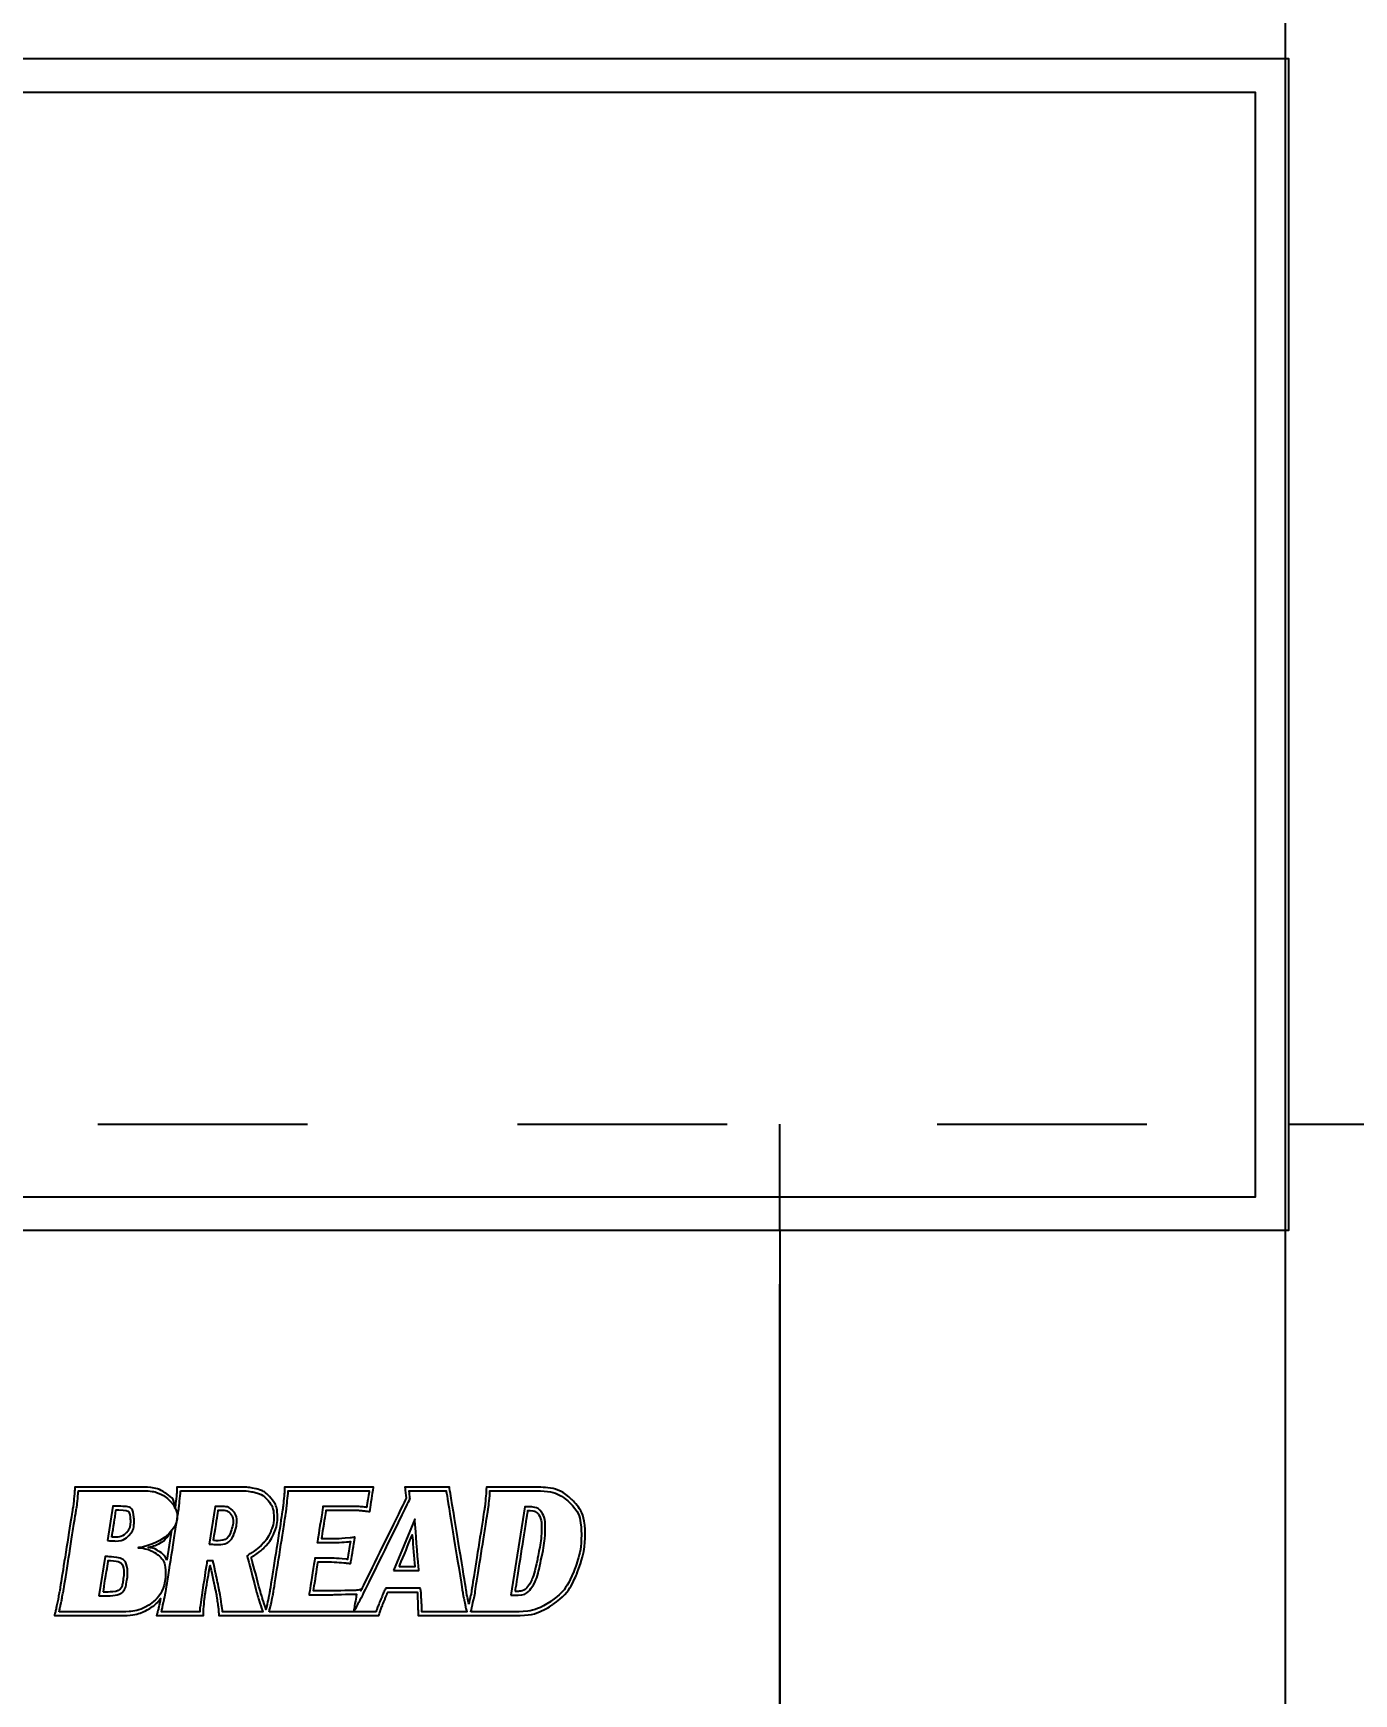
# Model space of a CAD drawing. Header units: metres. Extents: x 5805.4 to 5902.4, y 1788.4 to 1816.4.
# Drawn here: x 5849.86 to 5850.489, y 1790.934 to 1791.725 of the extents above; entities that cross this region are included whole.
import ezdxf

# ---------------------------------------------------------------- set-up
doc = ezdxf.new("R2010")
doc.units = ezdxf.units.M
doc.header["$LTSCALE"] = 0.02
doc.linetypes.add('HIDDEN', pattern=[0.375, 0.25, -0.125])
doc.layers.add('DIM', color=8, linetype='Continuous')
doc.styles.add('Cotas 75', font='arial.ttf', dxfattribs={"height": 0.13})
doc.dimstyles.new('Estilo 75', dxfattribs={"dimtxt": 0.13, "dimasz": 0.11, "dimexe": 0.135, "dimexo": 0, "dimgap": 0.06, "dimtad": 1, "dimzin": 1, "dimdsep": 46, "dimtxsty": 'Cotas 75', "dimblk": 'DOT', "dimcen": 0.135, "dimdle": 0.135, "dimclrd": 9, "dimclre": 9, "dimclrt": 256, "dimadec": 0, "dimazin": 0, "dimtfac": 1, "dimtmove": 1, "dimatfit": 1, "dimfxl": 0, "dimarcsym": 0})

# ---------------------------------------------------------------- blocks, each defined once
blk = doc.blocks.new('_Dot')
at = {"color": 0, "linetype": 'ByBlock', "lineweight": -2}
blk.add_line((-0.5, 0), (-1, 0), dxfattribs=at)
at = {"color": 0, "linetype": 'ByBlock', "const_width": 0.5}
blk.add_lwpolyline([(-0.25, 0, 1), (0.25, 0, 1)], format="xyb", close=True, dxfattribs=at)
blk = doc.blocks.new('*D61')
at = {"layer": 'DIM', "color": 9, "lineweight": -2, "transparency": 16777216}
for p, q in [((5850.69446, 1792.12034), (5850.32163, 1792.12034)), ((5850.45663, 1792.01034), (5850.45663, 1789.22963)), ((5850.69446, 1789.11963), (5850.32163, 1789.11963))]:
    blk.add_line(p, q, dxfattribs=at)
at = {"layer": 'DIM', "color": 9, "lineweight": -2, "transparency": 16777216, "xscale": 0.11, "yscale": 0.11, "zscale": 0.11}
for p, rotation in [((5850.45663, 1792.12034), 90), ((5850.45663, 1789.11963), 270)]:
    blk.add_blockref('_Dot', p, dxfattribs=dict(at, rotation=rotation))
at = {"layer": 'DIM', "transparency": 16777216, "insert": (5850.33021, 1790.61998), "char_height": 0.13, "attachment_point": 5, "rotation": 90, "style": 'Cotas 75'}
blk.add_mtext('3.00', dxfattribs=at)
blk = doc.blocks.new('menu_text')
blk.add_lwpolyline([(-51.5, 8.997), (-51.5, 0), (51.501, 0), (51.501, 8.997)])
for points, knots in [([(45.663, 2.989), (45.663, 2.989), (45.685, 3.087), (45.685, 3.087), (45.685, 3.087), (45.685, 3.087), (45.712, 3.208), (45.712, 3.208), (45.712, 3.208), (45.712, 3.208), (45.715, 3.248), (45.715, 3.248), (45.715, 3.248), (45.715, 3.248), (45.953, 4.749), (45.953, 4.749), (45.953, 4.749), (45.953, 4.749), (45.963, 4.806), (45.963, 4.806), (45.963, 4.806), (45.963, 4.806), (45.97, 4.87), (45.97, 4.87), (45.97, 4.87), (45.97, 4.87), (45.99, 5.078), (45.99, 5.078), (45.99, 5.078), (45.99, 5.078), (45.99, 5.131), (45.99, 5.131), (45.99, 5.131), (45.99, 5.131), (45.993, 5.185), (45.993, 5.185), (45.993, 5.185), (45.993, 5.185), (46.928, 5.185), (46.928, 5.185), (46.928, 5.185), (47.212, 5.185), (47.436, 5.106), (47.6, 4.949), (47.6, 4.949), (47.764, 4.791), (47.846, 4.572), (47.846, 4.29), (47.846, 4.29), (47.846, 4.069), (47.796, 3.831), (47.697, 3.575), (47.697, 3.575), (47.598, 3.319), (47.446, 3.122), (47.241, 2.982), (47.241, 2.982), (47.037, 2.842), (46.801, 2.772), (46.533, 2.772), (46.533, 2.772), (46.533, 2.772), (45.714, 2.772), (45.714, 2.772), (45.714, 2.772), (45.714, 2.772), (45.611, 2.772), (45.611, 2.772), (45.611, 2.772), (45.611, 2.772), (44.712, 2.772), (44.712, 2.772), (44.712, 2.772), (44.712, 2.772), (44.712, 2.834), (44.712, 2.834), (44.712, 2.834), (44.712, 2.834), (44.709, 2.885), (44.709, 2.885), (44.709, 2.885), (44.709, 2.885), (44.709, 2.966), (44.709, 2.966), (44.709, 2.966), (44.709, 2.966), (44.702, 3.093), (44.702, 3.093), (44.702, 3.093), (44.702, 3.093), (44.699, 3.198), (44.699, 3.198), (44.699, 3.198), (44.699, 3.198), (44.695, 3.215), (44.695, 3.215), (44.695, 3.215), (44.695, 3.215), (44.146, 3.215), (44.146, 3.215), (44.146, 3.215), (44.146, 3.215), (44.129, 3.185), (44.129, 3.185), (44.129, 3.185), (44.129, 3.185), (44.092, 3.087), (44.092, 3.087), (44.092, 3.087), (44.092, 3.087), (44.042, 2.967), (44.042, 2.967), (44.042, 2.967), (44.042, 2.967), (44.009, 2.883), (44.009, 2.883), (44.009, 2.883), (44.009, 2.883), (43.992, 2.833), (43.992, 2.833), (43.992, 2.833), (43.992, 2.833), (43.972, 2.772), (43.972, 2.772), (43.972, 2.772), (43.972, 2.772), (43.562, 2.772), (43.562, 2.772), (43.562, 2.772), (43.562, 2.772), (43.385, 2.772), (43.385, 2.772), (43.385, 2.772), (43.385, 2.772), (41.899, 2.772), (41.899, 2.772), (41.899, 2.772), (41.899, 2.772), (41.823, 2.772), (41.823, 2.772), (41.823, 2.772), (41.823, 2.772), (40.971, 2.772), (40.971, 2.772), (40.971, 2.772), (40.971, 2.772), (40.968, 2.833), (40.968, 2.833), (40.968, 2.833), (40.968, 2.833), (40.968, 2.883), (40.968, 2.883), (40.968, 2.883), (40.968, 2.883), (40.954, 2.963), (40.954, 2.963), (40.954, 2.963), (40.954, 2.963), (40.937, 3.087), (40.937, 3.087), (40.937, 3.087), (40.937, 3.087), (40.92, 3.188), (40.92, 3.188), (40.92, 3.188), (40.92, 3.188), (40.916, 3.208), (40.916, 3.208), (40.916, 3.208), (40.916, 3.208), (40.806, 3.711), (40.806, 3.711), (40.806, 3.711), (40.806, 3.711), (40.721, 3.208), (40.721, 3.208), (40.721, 3.208), (40.721, 3.208), (40.714, 3.171), (40.714, 3.171), (40.714, 3.171), (40.714, 3.171), (40.704, 3.087), (40.704, 3.087), (40.704, 3.087), (40.704, 3.087), (40.683, 2.883), (40.683, 2.883), (40.683, 2.883), (40.683, 2.883), (40.683, 2.829), (40.683, 2.829), (40.683, 2.829), (40.683, 2.829), (40.683, 2.772), (40.683, 2.772), (40.683, 2.772), (40.683, 2.772), (39.802, 2.772), (39.802, 2.772), (39.802, 2.772), (39.802, 2.772), (39.818, 2.833), (39.818, 2.833), (39.818, 2.833), (39.818, 2.833), (39.832, 2.88), (39.832, 2.88), (39.832, 2.88), (39.832, 2.88), (39.849, 2.96), (39.849, 2.96), (39.849, 2.96), (39.849, 2.96), (39.875, 3.087), (39.875, 3.087), (39.875, 3.087), (39.875, 3.087), (39.877, 3.095), (39.877, 3.095), (39.877, 3.095), (39.816, 3.011), (39.737, 2.942), (39.64, 2.888), (39.64, 2.888), (39.501, 2.811), (39.327, 2.772), (39.117, 2.772), (39.117, 2.772), (39.117, 2.772), (37.884, 2.772), (37.884, 2.772), (37.884, 2.772), (37.884, 2.772), (37.901, 2.829), (37.901, 2.829), (37.901, 2.829), (37.901, 2.829), (37.911, 2.88), (37.911, 2.88), (37.911, 2.88), (37.911, 2.88), (37.928, 2.97), (37.928, 2.97), (37.928, 2.97), (37.928, 2.97), (37.955, 3.084), (37.955, 3.084), (37.955, 3.084), (37.955, 3.084), (37.975, 3.205), (37.975, 3.205), (37.975, 3.205), (37.975, 3.205), (37.988, 3.258), (37.988, 3.258), (37.988, 3.258), (37.988, 3.258), (38.223, 4.749), (38.223, 4.749), (38.223, 4.749), (38.223, 4.749), (38.236, 4.816), (38.236, 4.816), (38.236, 4.816), (38.236, 4.816), (38.243, 4.87), (38.243, 4.87), (38.243, 4.87), (38.243, 4.87), (38.263, 5.074), (38.263, 5.074), (38.263, 5.074), (38.263, 5.074), (38.266, 5.131), (38.266, 5.131), (38.266, 5.131), (38.266, 5.131), (38.269, 5.185), (38.269, 5.185), (38.269, 5.185), (38.269, 5.185), (39.516, 5.185), (39.516, 5.185), (39.516, 5.185), (39.708, 5.185), (39.858, 5.15), (39.965, 5.079), (39.965, 5.079), (40.072, 5.009), (40.13, 4.938), (40.139, 4.865), (40.139, 4.865), (40.139, 4.865), (40.149, 4.782), (40.149, 4.782), (40.149, 4.782), (40.149, 4.782), (40.15, 4.786), (40.15, 4.786), (40.15, 4.786), (40.15, 4.786), (40.16, 4.87), (40.16, 4.87), (40.16, 4.87), (40.16, 4.87), (40.18, 5.074), (40.18, 5.074), (40.18, 5.074), (40.18, 5.074), (40.18, 5.128), (40.18, 5.128), (40.18, 5.128), (40.18, 5.128), (40.184, 5.185), (40.184, 5.185), (40.184, 5.185), (40.184, 5.185), (41.437, 5.185), (41.437, 5.185), (41.437, 5.185), (41.488, 5.185), (41.566, 5.174), (41.67, 5.153), (41.67, 5.153), (41.773, 5.132), (41.867, 5.073), (41.949, 4.977), (41.949, 4.977), (42.032, 4.881), (42.073, 4.764), (42.073, 4.625), (42.073, 4.625), (42.073, 4.52), (42.052, 4.42), (42.01, 4.325), (42.01, 4.325), (41.967, 4.231), (41.918, 4.152), (41.862, 4.089), (41.862, 4.089), (41.806, 4.027), (41.728, 3.962), (41.628, 3.895), (41.628, 3.895), (41.628, 3.895), (41.581, 3.865), (41.581, 3.865), (41.581, 3.865), (41.581, 3.865), (41.755, 3.208), (41.755, 3.208), (41.755, 3.208), (41.755, 3.208), (41.762, 3.178), (41.762, 3.178), (41.762, 3.178), (41.762, 3.178), (41.792, 3.087), (41.792, 3.087), (41.792, 3.087), (41.792, 3.087), (41.856, 2.89), (41.856, 2.89), (41.856, 2.89), (41.856, 2.89), (41.9, 3.087), (41.9, 3.087), (41.9, 3.087), (41.9, 3.087), (41.92, 3.188), (41.92, 3.188), (41.92, 3.188), (41.92, 3.188), (41.924, 3.208), (41.924, 3.208), (41.924, 3.208), (41.924, 3.208), (42.168, 4.753), (42.168, 4.753), (42.168, 4.753), (42.168, 4.753), (42.172, 4.786), (42.172, 4.786), (42.172, 4.786), (42.172, 4.786), (42.182, 4.873), (42.182, 4.873), (42.182, 4.873), (42.182, 4.873), (42.202, 5.078), (42.202, 5.078), (42.202, 5.078), (42.202, 5.078), (42.202, 5.128), (42.202, 5.128), (42.202, 5.128), (42.202, 5.128), (42.205, 5.185), (42.205, 5.185), (42.205, 5.185), (42.205, 5.185), (43.877, 5.185), (43.877, 5.185), (43.877, 5.185), (43.877, 5.185), (43.803, 4.726), (43.803, 4.726), (43.803, 4.726), (43.803, 4.726), (43.703, 4.74), (43.703, 4.74), (43.703, 4.74), (43.703, 4.74), (43.596, 4.749), (43.596, 4.749), (43.596, 4.749), (43.596, 4.749), (43.267, 4.749), (43.267, 4.749), (43.267, 4.749), (43.267, 4.749), (42.986, 4.749), (42.986, 4.749), (42.986, 4.749), (42.986, 4.749), (42.902, 4.213), (42.902, 4.213), (42.902, 4.213), (42.902, 4.213), (43.09, 4.213), (43.09, 4.213), (43.09, 4.213), (43.181, 4.213), (43.296, 4.22), (43.435, 4.233), (43.435, 4.233), (43.435, 4.233), (43.525, 4.243), (43.525, 4.243), (43.525, 4.243), (43.525, 4.243), (43.445, 3.751), (43.445, 3.751), (43.445, 3.751), (43.445, 3.751), (43.358, 3.761), (43.358, 3.761), (43.358, 3.761), (43.226, 3.774), (43.113, 3.781), (43.019, 3.781), (43.019, 3.781), (43.019, 3.781), (42.835, 3.781), (42.835, 3.781), (42.835, 3.781), (42.835, 3.781), (42.748, 3.235), (42.748, 3.235), (42.748, 3.235), (42.748, 3.235), (43.11, 3.235), (43.11, 3.235), (43.11, 3.235), (43.11, 3.235), (43.425, 3.245), (43.425, 3.245), (43.425, 3.245), (43.425, 3.245), (43.539, 3.245), (43.539, 3.245), (43.539, 3.245), (43.539, 3.245), (43.639, 3.262), (43.639, 3.262), (43.639, 3.262), (43.639, 3.262), (43.636, 3.24), (43.636, 3.24), (43.636, 3.24), (43.636, 3.24), (44.488, 4.977), (44.488, 4.977), (44.488, 4.977), (44.488, 4.977), (44.464, 5.185), (44.464, 5.185), (44.464, 5.185), (44.464, 5.185), (45.299, 5.185), (45.299, 5.185), (45.299, 5.185), (45.299, 5.185), (45.62, 3.208), (45.62, 3.208), (45.62, 3.208), (45.62, 3.208), (45.624, 3.181), (45.624, 3.181), (45.624, 3.181), (45.624, 3.181), (45.644, 3.087), (45.644, 3.087), (45.644, 3.087), (45.644, 3.087), (45.663, 2.989), (45.663, 2.989)], [0, 0, 0, 0, 0.007874, 0.007874, 0.007874, 0.011811, 0.015748, 0.015748, 0.015748, 0.019685, 0.023622, 0.023622, 0.023622, 0.027559, 0.031496, 0.031496, 0.031496, 0.035433, 0.03937, 0.03937, 0.03937, 0.043307, 0.047244, 0.047244, 0.047244, 0.051181, 0.055118, 0.055118, 0.055118, 0.059055, 0.062992, 0.062992, 0.062992, 0.066929, 0.070866, 0.070866, 0.070866, 0.074803, 0.07874, 0.07874, 0.07874, 0.082677, 0.086614, 0.086614, 0.086614, 0.090551, 0.094488, 0.094488, 0.094488, 0.098425, 0.102362, 0.102362, 0.102362, 0.106299, 0.110236, 0.110236, 0.110236, 0.114173, 0.11811, 0.11811, 0.11811, 0.122047, 0.125984, 0.125984, 0.125984, 0.129921, 0.133858, 0.133858, 0.133858, 0.137795, 0.141732, 0.141732, 0.141732, 0.145669, 0.149606, 0.149606, 0.149606, 0.153543, 0.15748, 0.15748, 0.15748, 0.161417, 0.165354, 0.165354, 0.165354, 0.169291, 0.173228, 0.173228, 0.173228, 0.177165, 0.181102, 0.181102, 0.181102, 0.185039, 0.188976, 0.188976, 0.188976, 0.192913, 0.19685, 0.19685, 0.19685, 0.200787, 0.204724, 0.204724, 0.204724, 0.208661, 0.212598, 0.212598, 0.212598, 0.216535, 0.220472, 0.220472, 0.220472, 0.224409, 0.228346, 0.228346, 0.228346, 0.232283, 0.23622, 0.23622, 0.23622, 0.240157, 0.244094, 0.244094, 0.244094, 0.248031, 0.251969, 0.251969, 0.251969, 0.255906, 0.259843, 0.259843, 0.259843, 0.26378, 0.267717, 0.267717, 0.267717, 0.271654, 0.275591, 0.275591, 0.275591, 0.279528, 0.283465, 0.283465, 0.283465, 0.287402, 0.291339, 0.291339, 0.291339, 0.295276, 0.299213, 0.299213, 0.299213, 0.30315, 0.307087, 0.307087, 0.307087, 0.311024, 0.314961, 0.314961, 0.314961, 0.318898, 0.322835, 0.322835, 0.322835, 0.326772, 0.330709, 0.330709, 0.330709, 0.334646, 0.338583, 0.338583, 0.338583, 0.34252, 0.346457, 0.346457, 0.346457, 0.350394, 0.354331, 0.354331, 0.354331, 0.358268, 0.362205, 0.362205, 0.362205, 0.366142, 0.370079, 0.370079, 0.370079, 0.374016, 0.377953, 0.377953, 0.377953, 0.38189, 0.385827, 0.385827, 0.385827, 0.389764, 0.393701, 0.393701, 0.393701, 0.397638, 0.401575, 0.401575, 0.401575, 0.405512, 0.409449, 0.409449, 0.409449, 0.413386, 0.417323, 0.417323, 0.417323, 0.42126, 0.425197, 0.425197, 0.425197, 0.429134, 0.433071, 0.433071, 0.433071, 0.437008, 0.440945, 0.440945, 0.440945, 0.444882, 0.448819, 0.448819, 0.448819, 0.452756, 0.456693, 0.456693, 0.456693, 0.46063, 0.464567, 0.464567, 0.464567, 0.468504, 0.472441, 0.472441, 0.472441, 0.476378, 0.480315, 0.480315, 0.480315, 0.484252, 0.488189, 0.488189, 0.488189, 0.492126, 0.496063, 0.496063, 0.496063, 0.5, 0.503937, 0.503937, 0.503937, 0.507874, 0.511811, 0.511811, 0.511811, 0.515748, 0.519685, 0.519685, 0.519685, 0.523622, 0.527559, 0.527559, 0.527559, 0.531496, 0.535433, 0.535433, 0.535433, 0.53937, 0.543307, 0.543307, 0.543307, 0.547244, 0.551181, 0.551181, 0.551181, 0.555118, 0.559055, 0.559055, 0.559055, 0.562992, 0.566929, 0.566929, 0.566929, 0.570866, 0.574803, 0.574803, 0.574803, 0.57874, 0.582677, 0.582677, 0.582677, 0.586614, 0.590551, 0.590551, 0.590551, 0.594488, 0.598425, 0.598425, 0.598425, 0.602362, 0.606299, 0.606299, 0.606299, 0.610236, 0.614173, 0.614173, 0.614173, 0.61811, 0.622047, 0.622047, 0.622047, 0.625984, 0.629921, 0.629921, 0.629921, 0.633858, 0.637795, 0.637795, 0.637795, 0.641732, 0.645669, 0.645669, 0.645669, 0.649606, 0.653543, 0.653543, 0.653543, 0.65748, 0.661417, 0.661417, 0.661417, 0.665354, 0.669291, 0.669291, 0.669291, 0.673228, 0.677165, 0.677165, 0.677165, 0.681102, 0.685039, 0.685039, 0.685039, 0.688976, 0.692913, 0.692913, 0.692913, 0.69685, 0.700787, 0.700787, 0.700787, 0.704724, 0.708661, 0.708661, 0.708661, 0.712598, 0.716535, 0.716535, 0.716535, 0.720472, 0.724409, 0.724409, 0.724409, 0.728346, 0.732283, 0.732283, 0.732283, 0.73622, 0.740157, 0.740157, 0.740157, 0.744094, 0.748031, 0.748031, 0.748031, 0.751969, 0.755906, 0.755906, 0.755906, 0.759843, 0.76378, 0.76378, 0.76378, 0.767717, 0.771654, 0.771654, 0.771654, 0.775591, 0.779528, 0.779528, 0.779528, 0.783465, 0.787402, 0.787402, 0.787402, 0.791339, 0.795276, 0.795276, 0.795276, 0.799213, 0.80315, 0.80315, 0.80315, 0.807087, 0.811024, 0.811024, 0.811024, 0.814961, 0.818898, 0.818898, 0.818898, 0.822835, 0.826772, 0.826772, 0.826772, 0.830709, 0.834646, 0.834646, 0.834646, 0.838583, 0.84252, 0.84252, 0.84252, 0.846457, 0.850394, 0.850394, 0.850394, 0.854331, 0.858268, 0.858268, 0.858268, 0.862205, 0.866142, 0.866142, 0.866142, 0.870079, 0.874016, 0.874016, 0.874016, 0.877953, 0.88189, 0.88189, 0.88189, 0.885827, 0.889764, 0.889764, 0.889764, 0.893701, 0.897638, 0.897638, 0.897638, 0.901575, 0.905512, 0.905512, 0.905512, 0.909449, 0.913386, 0.913386, 0.913386, 0.917323, 0.92126, 0.92126, 0.92126, 0.925197, 0.929134, 0.929134, 0.929134, 0.933071, 0.937008, 0.937008, 0.937008, 0.940945, 0.944882, 0.944882, 0.944882, 0.948819, 0.952756, 0.952756, 0.952756, 0.956693, 0.96063, 0.96063, 0.96063, 0.964567, 0.968504, 0.968504, 0.968504, 0.972441, 0.976378, 0.976378, 0.976378, 0.980315, 0.984252, 0.984252, 0.984252, 0.988189, 0.992126, 0.992126, 0.992126, 0.996063, 1, 1, 1, 1]), ([(38.963, 4.247), (38.963, 4.247), (39.027, 4.243), (39.027, 4.243), (39.027, 4.243), (39.109, 4.243), (39.177, 4.27), (39.231, 4.324), (39.231, 4.324), (39.285, 4.377), (39.311, 4.449), (39.311, 4.538), (39.311, 4.538), (39.311, 4.563), (39.308, 4.605), (39.301, 4.666), (39.301, 4.666), (39.295, 4.726), (39.227, 4.756), (39.097, 4.756), (39.097, 4.756), (39.097, 4.756), (39.043, 4.756), (39.043, 4.756), (39.043, 4.756), (39.043, 4.756), (38.963, 4.247), (38.963, 4.247)], [0, 0, 0, 0, 0.142857, 0.142857, 0.142857, 0.214286, 0.285714, 0.285714, 0.285714, 0.357143, 0.428571, 0.428571, 0.428571, 0.5, 0.571429, 0.571429, 0.571429, 0.642857, 0.714286, 0.714286, 0.714286, 0.785714, 0.857143, 0.857143, 0.857143, 0.928571, 1, 1, 1, 1]), ([(40.871, 4.18), (40.871, 4.18), (40.914, 4.176), (40.914, 4.176), (40.914, 4.176), (41.064, 4.176), (41.155, 4.225), (41.189, 4.322), (41.189, 4.322), (41.222, 4.419), (41.239, 4.491), (41.239, 4.538), (41.239, 4.538), (41.239, 4.605), (41.22, 4.658), (41.182, 4.696), (41.182, 4.696), (41.144, 4.734), (41.093, 4.753), (41.028, 4.753), (41.028, 4.753), (41.028, 4.753), (40.961, 4.753), (40.961, 4.753), (40.961, 4.753), (40.961, 4.753), (40.871, 4.18), (40.871, 4.18)], [0, 0, 0, 0, 0.142857, 0.142857, 0.142857, 0.214286, 0.285714, 0.285714, 0.285714, 0.357143, 0.428571, 0.428571, 0.428571, 0.5, 0.571429, 0.571429, 0.571429, 0.642857, 0.714286, 0.714286, 0.714286, 0.785714, 0.857143, 0.857143, 0.857143, 0.928571, 1, 1, 1, 1]), ([(46.536, 3.228), (46.536, 3.228), (46.59, 3.228), (46.59, 3.228), (46.59, 3.228), (46.67, 3.228), (46.737, 3.267), (46.791, 3.345), (46.791, 3.345), (46.844, 3.424), (46.897, 3.584), (46.95, 3.826), (46.95, 3.826), (47.002, 4.069), (47.029, 4.265), (47.029, 4.414), (47.029, 4.414), (47.029, 4.533), (47.011, 4.617), (46.975, 4.667), (46.975, 4.667), (46.939, 4.717), (46.887, 4.743), (46.817, 4.743), (46.817, 4.743), (46.817, 4.743), (46.774, 4.743), (46.774, 4.743), (46.774, 4.743), (46.774, 4.743), (46.536, 3.228), (46.536, 3.228)], [0, 0, 0, 0, 0.125, 0.125, 0.125, 0.1875, 0.25, 0.25, 0.25, 0.3125, 0.375, 0.375, 0.375, 0.4375, 0.5, 0.5, 0.5, 0.5625, 0.625, 0.625, 0.625, 0.6875, 0.75, 0.75, 0.75, 0.8125, 0.875, 0.875, 0.875, 0.9375, 1, 1, 1, 1]), ([(39.997, 3.812), (39.997, 3.812), (40.085, 4.374), (40.085, 4.374), (40.085, 4.374), (40.077, 4.36), (40.069, 4.346), (40.06, 4.332), (40.06, 4.332), (39.994, 4.228), (39.924, 4.158), (39.848, 4.123), (39.848, 4.123), (39.772, 4.087), (39.704, 4.064), (39.643, 4.052), (39.643, 4.052), (39.71, 4.046), (39.767, 4.028), (39.814, 3.999), (39.814, 3.999), (39.898, 3.954), (39.959, 3.892), (39.997, 3.812)], [0, 0, 0, 0, 0.166667, 0.166667, 0.166667, 0.25, 0.333333, 0.333333, 0.333333, 0.416667, 0.5, 0.5, 0.5, 0.583333, 0.666667, 0.666667, 0.666667, 0.75, 0.833333, 0.833333, 0.833333, 0.916667, 1, 1, 1, 1]), ([(44.354, 3.687), (44.354, 3.687), (44.649, 3.687), (44.649, 3.687), (44.649, 3.687), (44.649, 3.687), (44.602, 4.287), (44.602, 4.287), (44.602, 4.287), (44.602, 4.287), (44.354, 3.687), (44.354, 3.687)], [0, 0, 0, 0, 0.333333, 0.333333, 0.333333, 0.5, 0.666667, 0.666667, 0.666667, 0.833333, 1, 1, 1, 1]), ([(38.802, 3.215), (38.802, 3.215), (38.879, 3.215), (38.879, 3.215), (38.879, 3.215), (39.056, 3.215), (39.151, 3.268), (39.166, 3.374), (39.166, 3.374), (39.18, 3.48), (39.188, 3.539), (39.188, 3.551), (39.188, 3.551), (39.188, 3.564), (39.188, 3.572), (39.188, 3.577), (39.188, 3.577), (39.188, 3.729), (39.105, 3.804), (38.94, 3.804), (38.94, 3.804), (38.94, 3.804), (38.896, 3.808), (38.896, 3.808), (38.896, 3.808), (38.896, 3.808), (38.802, 3.215), (38.802, 3.215)], [0, 0, 0, 0, 0.142857, 0.142857, 0.142857, 0.214286, 0.285714, 0.285714, 0.285714, 0.357143, 0.428571, 0.428571, 0.428571, 0.5, 0.571429, 0.571429, 0.571429, 0.642857, 0.714286, 0.714286, 0.714286, 0.785714, 0.857143, 0.857143, 0.857143, 0.928571, 1, 1, 1, 1])]:
    blk.add_open_spline(points, degree=3, knots=knots)
at = {"color": 8}
for points, knots in [([(37.975, 2.843), (37.975, 2.843), (39.117, 2.843), (39.117, 2.843), (39.117, 2.843), (39.283, 2.843), (39.469, 2.863), (39.616, 2.945), (39.616, 2.945), (39.835, 3.066), (39.972, 3.332), (39.972, 3.583), (39.972, 3.583), (39.972, 3.737), (39.915, 3.843), (39.824, 3.914), (39.824, 3.914), (39.733, 3.985), (39.595, 4.035), (39.46, 4.048), (39.46, 4.048), (39.985, 4.094), (40.364, 4.723), (39.931, 5.026), (39.931, 5.026), (39.815, 5.102), (39.651, 5.115), (39.516, 5.115), (39.516, 5.115), (39.516, 5.115), (38.335, 5.115), (38.335, 5.115), (38.335, 5.115), (38.335, 5.115), (38.333, 5.068), (38.333, 5.068), (38.333, 5.068), (38.333, 5.068), (38.312, 4.862), (38.312, 4.862), (38.312, 4.862), (38.312, 4.862), (38.305, 4.804), (38.305, 4.804), (38.305, 4.804), (38.305, 4.804), (38.292, 4.738), (38.292, 4.738), (38.292, 4.738), (38.292, 4.738), (38.057, 3.244), (38.057, 3.244), (38.057, 3.244), (38.057, 3.244), (38.043, 3.19), (38.043, 3.19), (38.043, 3.19), (38.043, 3.19), (38.023, 3.069), (38.023, 3.069), (38.023, 3.069), (38.023, 3.069), (37.997, 2.957), (37.997, 2.957), (37.997, 2.957), (37.997, 2.957), (37.98, 2.866), (37.98, 2.866), (37.98, 2.866), (37.98, 2.866), (37.975, 2.843), (37.975, 2.843)], [0, 0, 0, 0, 0.055556, 0.055556, 0.055556, 0.083333, 0.111111, 0.111111, 0.111111, 0.138889, 0.166667, 0.166667, 0.166667, 0.194444, 0.222222, 0.222222, 0.222222, 0.25, 0.277778, 0.277778, 0.277778, 0.305556, 0.333333, 0.333333, 0.333333, 0.361111, 0.388889, 0.388889, 0.388889, 0.416667, 0.444444, 0.444444, 0.444444, 0.472222, 0.5, 0.5, 0.5, 0.527778, 0.555556, 0.555556, 0.555556, 0.583333, 0.611111, 0.611111, 0.611111, 0.638889, 0.666667, 0.666667, 0.666667, 0.694444, 0.722222, 0.722222, 0.722222, 0.75, 0.777778, 0.777778, 0.777778, 0.805556, 0.833333, 0.833333, 0.833333, 0.861111, 0.888889, 0.888889, 0.888889, 0.916667, 0.944444, 0.944444, 0.944444, 0.972222, 1, 1, 1, 1]), ([(40.25, 5.115), (40.25, 5.115), (40.25, 5.071), (40.25, 5.071), (40.25, 5.071), (40.25, 5.071), (40.23, 4.862), (40.23, 4.862), (40.23, 4.862), (40.23, 4.862), (40.219, 4.775), (40.219, 4.775), (40.219, 4.775), (40.219, 4.775), (40.213, 4.738), (40.213, 4.738), (40.213, 4.738), (40.213, 4.738), (39.971, 3.191), (39.971, 3.191), (39.971, 3.191), (39.971, 3.191), (39.967, 3.18), (39.967, 3.18), (39.967, 3.18), (39.967, 3.18), (39.944, 3.073), (39.944, 3.073), (39.944, 3.073), (39.944, 3.073), (39.9, 2.862), (39.9, 2.862), (39.9, 2.862), (39.9, 2.862), (39.894, 2.843), (39.894, 2.843), (39.894, 2.843), (39.894, 2.843), (40.613, 2.843), (40.613, 2.843), (40.613, 2.843), (40.613, 2.843), (40.613, 2.887), (40.613, 2.887), (40.613, 2.887), (40.613, 2.887), (40.725, 3.649), (40.725, 3.649), (40.725, 3.649), (40.725, 3.649), (40.751, 3.803), (40.751, 3.803), (40.751, 3.803), (40.751, 3.803), (40.86, 3.804), (40.86, 3.804), (40.86, 3.804), (40.86, 3.804), (40.922, 3.529), (40.922, 3.529), (40.922, 3.529), (40.942, 3.437), (40.961, 3.345), (40.978, 3.253), (40.978, 3.253), (40.995, 3.161), (41.01, 3.068), (41.023, 2.975), (41.023, 2.975), (41.023, 2.975), (41.038, 2.889), (41.038, 2.889), (41.038, 2.889), (41.038, 2.889), (41.038, 2.843), (41.038, 2.843), (41.038, 2.843), (41.038, 2.843), (41.797, 2.843), (41.797, 2.843), (41.797, 2.843), (41.797, 2.843), (41.792, 2.858), (41.792, 2.858), (41.792, 2.858), (41.792, 2.858), (41.725, 3.065), (41.725, 3.065), (41.725, 3.065), (41.725, 3.065), (41.694, 3.159), (41.694, 3.159), (41.694, 3.159), (41.694, 3.159), (41.687, 3.191), (41.687, 3.191), (41.687, 3.191), (41.687, 3.191), (41.5, 3.896), (41.5, 3.896), (41.5, 3.896), (41.5, 3.896), (41.589, 3.953), (41.589, 3.953), (41.589, 3.953), (41.667, 4.005), (41.748, 4.066), (41.81, 4.136), (41.81, 4.136), (41.867, 4.2), (41.911, 4.276), (41.946, 4.354), (41.946, 4.354), (41.984, 4.44), (42.003, 4.531), (42.003, 4.625), (42.003, 4.625), (42.003, 4.74), (41.972, 4.844), (41.896, 4.931), (41.896, 4.931), (41.832, 5.006), (41.753, 5.064), (41.656, 5.084), (41.656, 5.084), (41.589, 5.098), (41.505, 5.115), (41.437, 5.115), (41.437, 5.115), (41.437, 5.115), (40.25, 5.115), (40.25, 5.115)], [0, 0, 0, 0, 0.030303, 0.030303, 0.030303, 0.045455, 0.060606, 0.060606, 0.060606, 0.075758, 0.090909, 0.090909, 0.090909, 0.106061, 0.121212, 0.121212, 0.121212, 0.136364, 0.151515, 0.151515, 0.151515, 0.166667, 0.181818, 0.181818, 0.181818, 0.19697, 0.212121, 0.212121, 0.212121, 0.227273, 0.242424, 0.242424, 0.242424, 0.257576, 0.272727, 0.272727, 0.272727, 0.287879, 0.30303, 0.30303, 0.30303, 0.318182, 0.333333, 0.333333, 0.333333, 0.348485, 0.363636, 0.363636, 0.363636, 0.378788, 0.393939, 0.393939, 0.393939, 0.409091, 0.424242, 0.424242, 0.424242, 0.439394, 0.454545, 0.454545, 0.454545, 0.469697, 0.484848, 0.484848, 0.484848, 0.5, 0.515152, 0.515152, 0.515152, 0.530303, 0.545455, 0.545455, 0.545455, 0.560606, 0.575758, 0.575758, 0.575758, 0.590909, 0.606061, 0.606061, 0.606061, 0.621212, 0.636364, 0.636364, 0.636364, 0.651515, 0.666667, 0.666667, 0.666667, 0.681818, 0.69697, 0.69697, 0.69697, 0.712121, 0.727273, 0.727273, 0.727273, 0.742424, 0.757576, 0.757576, 0.757576, 0.772727, 0.787879, 0.787879, 0.787879, 0.80303, 0.818182, 0.818182, 0.818182, 0.833333, 0.848485, 0.848485, 0.848485, 0.863636, 0.878788, 0.878788, 0.878788, 0.893939, 0.909091, 0.909091, 0.909091, 0.924242, 0.939394, 0.939394, 0.939394, 0.954545, 0.969697, 0.969697, 0.969697, 0.984848, 1, 1, 1, 1]), ([(41.916, 2.843), (41.916, 2.843), (43.502, 2.843), (43.502, 2.843), (43.502, 2.843), (43.502, 2.843), (43.555, 3.176), (43.555, 3.176), (43.555, 3.176), (43.555, 3.176), (43.544, 3.175), (43.544, 3.175), (43.544, 3.175), (43.544, 3.175), (43.426, 3.175), (43.426, 3.175), (43.426, 3.175), (43.426, 3.175), (43.11, 3.165), (43.11, 3.165), (43.11, 3.165), (43.11, 3.165), (42.666, 3.165), (42.666, 3.165), (42.666, 3.165), (42.666, 3.165), (42.775, 3.851), (42.775, 3.851), (42.775, 3.851), (42.775, 3.851), (43.019, 3.851), (43.019, 3.851), (43.019, 3.851), (43.134, 3.851), (43.251, 3.842), (43.365, 3.831), (43.365, 3.831), (43.365, 3.831), (43.386, 3.828), (43.386, 3.828), (43.386, 3.828), (43.386, 3.828), (43.441, 4.163), (43.441, 4.163), (43.441, 4.163), (43.325, 4.152), (43.206, 4.143), (43.09, 4.143), (43.09, 4.143), (43.09, 4.143), (42.82, 4.143), (42.82, 4.143), (42.82, 4.143), (42.82, 4.143), (42.926, 4.82), (42.926, 4.82), (42.926, 4.82), (42.926, 4.82), (43.599, 4.82), (43.599, 4.82), (43.599, 4.82), (43.599, 4.82), (43.712, 4.809), (43.712, 4.809), (43.712, 4.809), (43.712, 4.809), (43.745, 4.805), (43.745, 4.805), (43.745, 4.805), (43.745, 4.805), (43.795, 5.115), (43.795, 5.115), (43.795, 5.115), (43.795, 5.115), (42.272, 5.115), (42.272, 5.115), (42.272, 5.115), (42.272, 5.115), (42.272, 5.074), (42.272, 5.074), (42.272, 5.074), (42.272, 5.074), (42.251, 4.866), (42.251, 4.866), (42.251, 4.866), (42.251, 4.866), (42.241, 4.779), (42.241, 4.779), (42.241, 4.779), (42.241, 4.779), (42.238, 4.743), (42.238, 4.743), (42.238, 4.743), (42.238, 4.743), (41.993, 3.197), (41.993, 3.197), (41.993, 3.197), (41.993, 3.197), (41.989, 3.175), (41.989, 3.175), (41.989, 3.175), (41.989, 3.175), (41.969, 3.072), (41.969, 3.072), (41.969, 3.072), (41.969, 3.072), (41.921, 2.861), (41.921, 2.861), (41.921, 2.861), (41.921, 2.861), (41.916, 2.843), (41.916, 2.843)], [0, 0, 0, 0, 0.035714, 0.035714, 0.035714, 0.053571, 0.071429, 0.071429, 0.071429, 0.089286, 0.107143, 0.107143, 0.107143, 0.125, 0.142857, 0.142857, 0.142857, 0.160714, 0.178571, 0.178571, 0.178571, 0.196429, 0.214286, 0.214286, 0.214286, 0.232143, 0.25, 0.25, 0.25, 0.267857, 0.285714, 0.285714, 0.285714, 0.303571, 0.321429, 0.321429, 0.321429, 0.339286, 0.357143, 0.357143, 0.357143, 0.375, 0.392857, 0.392857, 0.392857, 0.410714, 0.428571, 0.428571, 0.428571, 0.446429, 0.464286, 0.464286, 0.464286, 0.482143, 0.5, 0.5, 0.5, 0.517857, 0.535714, 0.535714, 0.535714, 0.553571, 0.571429, 0.571429, 0.571429, 0.589286, 0.607143, 0.607143, 0.607143, 0.625, 0.642857, 0.642857, 0.642857, 0.660714, 0.678571, 0.678571, 0.678571, 0.696429, 0.714286, 0.714286, 0.714286, 0.732143, 0.75, 0.75, 0.75, 0.767857, 0.785714, 0.785714, 0.785714, 0.803571, 0.821429, 0.821429, 0.821429, 0.839286, 0.857143, 0.857143, 0.857143, 0.875, 0.892857, 0.892857, 0.892857, 0.910714, 0.928571, 0.928571, 0.928571, 0.946429, 0.964286, 0.964286, 0.964286, 0.982143, 1, 1, 1, 1]), ([(43.506, 2.843), (43.506, 2.843), (43.921, 2.843), (43.921, 2.843), (43.921, 2.843), (43.921, 2.843), (43.943, 2.908), (43.943, 2.908), (43.943, 2.908), (43.943, 2.908), (43.977, 2.994), (43.977, 2.994), (43.977, 2.994), (43.977, 2.994), (44.027, 3.113), (44.027, 3.113), (44.027, 3.113), (44.027, 3.113), (44.065, 3.214), (44.065, 3.214), (44.065, 3.214), (44.065, 3.214), (44.105, 3.285), (44.105, 3.285), (44.105, 3.285), (44.105, 3.285), (44.753, 3.285), (44.753, 3.285), (44.753, 3.285), (44.753, 3.285), (44.769, 3.206), (44.769, 3.206), (44.769, 3.206), (44.769, 3.206), (44.772, 3.096), (44.772, 3.096), (44.772, 3.096), (44.772, 3.096), (44.779, 2.967), (44.779, 2.967), (44.779, 2.967), (44.779, 2.967), (44.779, 2.888), (44.779, 2.888), (44.779, 2.888), (44.779, 2.888), (44.782, 2.843), (44.782, 2.843), (44.782, 2.843), (44.782, 2.843), (45.625, 2.843), (45.625, 2.843), (45.625, 2.843), (45.625, 2.843), (45.619, 2.867), (45.619, 2.867), (45.619, 2.867), (45.619, 2.867), (45.598, 2.953), (45.598, 2.953), (45.598, 2.953), (45.598, 2.953), (45.575, 3.073), (45.575, 3.073), (45.575, 3.073), (45.575, 3.073), (45.554, 3.17), (45.554, 3.17), (45.554, 3.17), (45.554, 3.17), (45.551, 3.197), (45.551, 3.197), (45.551, 3.197), (45.551, 3.197), (45.239, 5.115), (45.239, 5.115), (45.239, 5.115), (45.239, 5.115), (44.543, 5.115), (44.543, 5.115), (44.543, 5.115), (44.543, 5.115), (44.56, 4.965), (44.56, 4.965), (44.56, 4.965), (44.56, 4.965), (43.683, 3.177), (43.683, 3.177), (43.683, 3.177), (43.683, 3.177), (43.669, 3.149), (43.669, 3.149), (43.669, 3.149), (43.669, 3.149), (43.618, 3.055), (43.618, 3.055), (43.618, 3.055), (43.618, 3.055), (43.554, 2.934), (43.554, 2.934), (43.554, 2.934), (43.554, 2.934), (43.506, 2.843), (43.506, 2.843)], [0, 0, 0, 0, 0.038462, 0.038462, 0.038462, 0.057692, 0.076923, 0.076923, 0.076923, 0.096154, 0.115385, 0.115385, 0.115385, 0.134615, 0.153846, 0.153846, 0.153846, 0.173077, 0.192308, 0.192308, 0.192308, 0.211538, 0.230769, 0.230769, 0.230769, 0.25, 0.269231, 0.269231, 0.269231, 0.288462, 0.307692, 0.307692, 0.307692, 0.326923, 0.346154, 0.346154, 0.346154, 0.365385, 0.384615, 0.384615, 0.384615, 0.403846, 0.423077, 0.423077, 0.423077, 0.442308, 0.461538, 0.461538, 0.461538, 0.480769, 0.5, 0.5, 0.5, 0.519231, 0.538462, 0.538462, 0.538462, 0.557692, 0.576923, 0.576923, 0.576923, 0.596154, 0.615385, 0.615385, 0.615385, 0.634615, 0.653846, 0.653846, 0.653846, 0.673077, 0.692308, 0.692308, 0.692308, 0.711538, 0.730769, 0.730769, 0.730769, 0.75, 0.769231, 0.769231, 0.769231, 0.788462, 0.807692, 0.807692, 0.807692, 0.826923, 0.846154, 0.846154, 0.846154, 0.865385, 0.884615, 0.884615, 0.884615, 0.903846, 0.923077, 0.923077, 0.923077, 0.942308, 0.961538, 0.961538, 0.961538, 0.980769, 1, 1, 1, 1]), ([(45.702, 2.843), (45.702, 2.843), (46.533, 2.843), (46.533, 2.843), (46.533, 2.843), (46.775, 2.843), (47.001, 2.903), (47.202, 3.04), (47.202, 3.04), (47.405, 3.179), (47.543, 3.372), (47.632, 3.6), (47.632, 3.6), (47.717, 3.819), (47.776, 4.054), (47.776, 4.29), (47.776, 4.29), (47.776, 4.518), (47.72, 4.737), (47.551, 4.898), (47.551, 4.898), (47.382, 5.061), (47.158, 5.115), (46.928, 5.115), (46.928, 5.115), (46.928, 5.115), (46.06, 5.115), (46.06, 5.115), (46.06, 5.115), (46.06, 5.115), (46.06, 5.074), (46.06, 5.074), (46.06, 5.074), (46.06, 5.074), (46.04, 4.863), (46.04, 4.863), (46.04, 4.863), (46.04, 4.863), (46.032, 4.795), (46.032, 4.795), (46.032, 4.795), (46.032, 4.795), (46.022, 4.738), (46.022, 4.738), (46.022, 4.738), (46.022, 4.738), (45.785, 3.241), (45.785, 3.241), (45.785, 3.241), (45.785, 3.241), (45.781, 3.197), (45.781, 3.197), (45.781, 3.197), (45.781, 3.197), (45.753, 3.072), (45.753, 3.072), (45.753, 3.072), (45.753, 3.072), (45.707, 2.865), (45.707, 2.865), (45.707, 2.865), (45.707, 2.865), (45.702, 2.843), (45.702, 2.843)], [0, 0, 0, 0, 0.0625, 0.0625, 0.0625, 0.09375, 0.125, 0.125, 0.125, 0.15625, 0.1875, 0.1875, 0.1875, 0.21875, 0.25, 0.25, 0.25, 0.28125, 0.3125, 0.3125, 0.3125, 0.34375, 0.375, 0.375, 0.375, 0.40625, 0.4375, 0.4375, 0.4375, 0.46875, 0.5, 0.5, 0.5, 0.53125, 0.5625, 0.5625, 0.5625, 0.59375, 0.625, 0.625, 0.625, 0.65625, 0.6875, 0.6875, 0.6875, 0.71875, 0.75, 0.75, 0.75, 0.78125, 0.8125, 0.8125, 0.8125, 0.84375, 0.875, 0.875, 0.875, 0.90625, 0.9375, 0.9375, 0.9375, 0.96875, 1, 1, 1, 1]), ([(38.882, 4.181), (38.882, 4.181), (38.984, 4.826), (38.984, 4.826), (38.984, 4.826), (38.984, 4.826), (39.097, 4.826), (39.097, 4.826), (39.097, 4.826), (39.203, 4.826), (39.356, 4.806), (39.371, 4.673), (39.371, 4.673), (39.376, 4.63), (39.382, 4.582), (39.382, 4.538), (39.382, 4.538), (39.382, 4.438), (39.352, 4.346), (39.281, 4.274), (39.281, 4.274), (39.212, 4.205), (39.123, 4.173), (39.024, 4.173), (39.024, 4.173), (39.024, 4.173), (38.882, 4.181), (38.882, 4.181)], [0, 0, 0, 0, 0.142857, 0.142857, 0.142857, 0.214286, 0.285714, 0.285714, 0.285714, 0.357143, 0.428571, 0.428571, 0.428571, 0.5, 0.571429, 0.571429, 0.571429, 0.642857, 0.714286, 0.714286, 0.714286, 0.785714, 0.857143, 0.857143, 0.857143, 0.928571, 1, 1, 1, 1]), ([(40.789, 4.116), (40.789, 4.116), (40.901, 4.823), (40.901, 4.823), (40.901, 4.823), (40.901, 4.823), (41.028, 4.823), (41.028, 4.823), (41.028, 4.823), (41.105, 4.823), (41.177, 4.801), (41.232, 4.745), (41.232, 4.745), (41.288, 4.689), (41.309, 4.616), (41.309, 4.538), (41.309, 4.538), (41.309, 4.464), (41.279, 4.369), (41.255, 4.299), (41.255, 4.299), (41.204, 4.15), (41.058, 4.106), (40.91, 4.106), (40.91, 4.106), (40.91, 4.106), (40.789, 4.116), (40.789, 4.116)], [0, 0, 0, 0, 0.142857, 0.142857, 0.142857, 0.214286, 0.285714, 0.285714, 0.285714, 0.357143, 0.428571, 0.428571, 0.428571, 0.5, 0.571429, 0.571429, 0.571429, 0.642857, 0.714286, 0.714286, 0.714286, 0.785714, 0.857143, 0.857143, 0.857143, 0.928571, 1, 1, 1, 1]), ([(46.454, 3.158), (46.454, 3.158), (46.714, 4.813), (46.714, 4.813), (46.714, 4.813), (46.714, 4.813), (46.817, 4.813), (46.817, 4.813), (46.817, 4.813), (46.905, 4.813), (46.981, 4.78), (47.032, 4.708), (47.032, 4.708), (47.089, 4.628), (47.099, 4.509), (47.099, 4.414), (47.099, 4.414), (47.099, 4.217), (47.06, 4.004), (47.018, 3.811), (47.018, 3.811), (46.987, 3.667), (46.933, 3.428), (46.848, 3.306), (46.848, 3.306), (46.787, 3.216), (46.701, 3.158), (46.59, 3.158), (46.59, 3.158), (46.59, 3.158), (46.454, 3.158), (46.454, 3.158)], [0, 0, 0, 0, 0.125, 0.125, 0.125, 0.1875, 0.25, 0.25, 0.25, 0.3125, 0.375, 0.375, 0.375, 0.4375, 0.5, 0.5, 0.5, 0.5625, 0.625, 0.625, 0.625, 0.6875, 0.75, 0.75, 0.75, 0.8125, 0.875, 0.875, 0.875, 0.9375, 1, 1, 1, 1]), ([(44.249, 3.617), (44.249, 3.617), (44.649, 4.585), (44.649, 4.585), (44.649, 4.585), (44.649, 4.585), (44.724, 3.617), (44.724, 3.617), (44.724, 3.617), (44.724, 3.617), (44.249, 3.617), (44.249, 3.617)], [0, 0, 0, 0, 0.333333, 0.333333, 0.333333, 0.5, 0.666667, 0.666667, 0.666667, 0.833333, 1, 1, 1, 1]), ([(38.72, 3.145), (38.72, 3.145), (38.837, 3.883), (38.837, 3.883), (38.837, 3.883), (38.837, 3.883), (38.941, 3.875), (38.941, 3.875), (38.941, 3.875), (39.135, 3.875), (39.258, 3.777), (39.258, 3.577), (39.258, 3.577), (39.258, 3.568), (39.258, 3.56), (39.258, 3.551), (39.258, 3.551), (39.258, 3.498), (39.243, 3.418), (39.235, 3.364), (39.235, 3.364), (39.211, 3.186), (39.033, 3.145), (38.879, 3.145), (38.879, 3.145), (38.879, 3.145), (38.72, 3.145), (38.72, 3.145)], [0, 0, 0, 0, 0.142857, 0.142857, 0.142857, 0.214286, 0.285714, 0.285714, 0.285714, 0.357143, 0.428571, 0.428571, 0.428571, 0.5, 0.571429, 0.571429, 0.571429, 0.642857, 0.714286, 0.714286, 0.714286, 0.785714, 0.857143, 0.857143, 0.857143, 0.928571, 1, 1, 1, 1])]:
    blk.add_open_spline(points, degree=3, knots=knots, dxfattribs=at)
blk = doc.blocks.new('HNR_ZONE')
at = {"color": 8, "linetype": 'HIDDEN'}
for p, q in [((74.45, 82), (112.55, 82)), ((103.001, 80), (103, 82))]:
    blk.add_line(p, q, dxfattribs=at)
for p, q in [((112.55, 82), (115, 82)), ((103.001, 80), (103, 0))]:
    blk.add_line(p, q)
blk.add_lwpolyline([(74.45, 80), (74.45, 102), (112.55, 102), (112.55, 80)], close=True)
at = {"color": 8}
blk.add_lwpolyline([(75.08, 80.63), (75.08, 101.37), (111.92, 101.37), (111.92, 80.63)], close=True, dxfattribs=at)
blk.add_blockref('menu_text', (51.5, 70))

msp = doc.modelspace()

# ---------------------------------------------------------------- dimensions: what is measured, and where the dimension line sits
at = {"layer": 'DIM'}
dim = msp.add_linear_dim(base=(5850.45663, 1789.11963), p1=(5850.69446, 1792.12034), p2=(5850.69446, 1789.11963), angle=90, dimstyle='Estilo 75', dxfattribs=at)
dim.commit()
dim.dimension.update_dxf_attribs({"geometry": '*D61', "text_midpoint": (5850.33021, 1790.61998)})

# ---------------------------------------------------------------- next in the draw order: block references
at = {"xscale": 0.02539583333333333, "yscale": 0.02539583333333333, "zscale": 0.02539583333333333}
msp.add_blockref('HNR_ZONE', (5847.59989, 1789.12292), dxfattribs=at)

doc.saveas('drawing.dxf')
